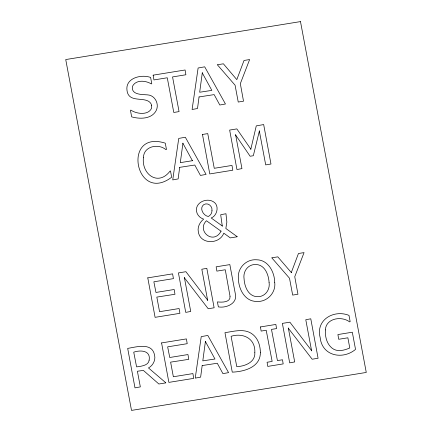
<?xml version="1.0" encoding="UTF-8"?>
<svg xmlns="http://www.w3.org/2000/svg" width="432" height="432" viewBox="0 0 432 432"><rect width="100%" height="100%" fill="white"/><g stroke="black" fill="none" stroke-linecap="round" stroke-linejoin="round"><path stroke-width="0.65" d="M182.936 143.122L180.306 162.653L192.548 160.672M202.306 72.706L199.676 92.237L211.847 90.385L202.235 72.835M205.432 341.329L202.802 360.866L214.969 359.014L205.357 341.458M250.798 149.332L256.268 125.885L263.671 124.567L270.977 164.03L265.696 164.884L259.34 130.993M259.411 130.864L253.319 155.725L250.117 156.244L235.526 134.843M291.238 272.678L298.453 253.508L304.052 252.607L294.754 276.701L297.945 294.235L292.664 295.088L289.505 278.235L271.874 257.926M217.517 64.746L223.387 63.801L236.812 79.628L244.026 60.464L249.626 59.557L240.327 83.651L243.518 101.191L238.237 102.044L235.078 85.19L217.447 64.876M221.108 231.066C213.527 245.565 196.247 230.78 206.431 220.736L221.033 231.196M237.114 236.79L230.283 237.892L223.787 233.145C219.694 244.534 200.259 244.728 198.337 231.925C197.267 227.038 199.843 222.145 203.623 219.143C200.329 218.149 197.078 215.104 196.544 211.367C195.021 202.651 206.285 197.586 213.1 201.566C219.856 205.108 217.253 215.86 211.178 217.976L222.356 226.022M271.944 257.796L277.814 256.846L291.308 272.549M165.731 382.898L158.879 384.005L143.359 370.402L137.403 371.245L140.335 386.883L134.984 387.866L127.683 348.403C136.312 346.982 152.107 342.112 154.537 355.055C155.936 360.202 152.674 365.882 148.462 367.934L165.802 382.768M237.184 236.66L225.839 228.479L226.854 222.097L225.963 213.732L220.687 214.704L222.286 226.147M288.252 328.136L312.163 359.219L318.082 358.263L310.781 318.8L305.775 319.729L311.612 350.87M184.302 277.663L208.208 308.745L214.126 307.789L206.825 268.326L201.82 269.249L207.657 300.397M311.683 350.746L289.872 322.18L282.377 323.39L289.683 362.853L294.689 361.93L288.328 328.012M207.733 300.267L185.917 271.706L178.427 272.916L185.728 312.379L190.733 311.456L184.372 277.533M250.873 149.202L236.844 128.903L229.646 130.07L236.947 169.533L241.952 168.61L235.597 134.714M182.866 143.246L192.478 160.801M269.082 282.404C270.292 289.845 264.946 297.248 256.948 296.676C248.168 296.158 244.463 286.4 244.069 278.84C242.827 271.334 248.146 263.893 256.241 264.524C265.054 264.978 268.623 274.892 269.082 282.404M151.675 105.343L151.616 108.103C148.581 115.506 136.679 114.118 130.88 110.111L130.432 110.3L131.657 116.851C139.849 119.221 151.632 119.221 156.173 110.587C159.5 104.02 155.002 95.094 147.334 94.851C141.485 94.462 130.896 94.792 132.484 86.319C135.886 79.439 145.681 80.46 151.308 83.9L151.783 83.705L150.606 77.441C141.307 74.029 125.194 77.976 126.997 90.358C128.655 104.906 148.252 94.381 151.675 105.343M143.494 157.253C141.086 173.977 158.155 186.905 170.095 171.05L170.494 170.986L171.666 177.223C135.432 204.66 121.435 129.233 165.278 143.17L166.466 149.483L165.964 149.683C158.296 143.095 143.716 146.362 143.494 157.253M325.393 329.902C324.929 337.09 327.121 345.519 333.796 349.288C338.861 351.977 345.335 349.936 349.78 347.965L347.873 337.797L338.699 339.282L337.91 334.557L352.312 332.224L355.531 349.396C342.803 360.088 322.067 356.108 320.171 337.619C315.446 319.918 333.779 309.285 348.986 315.371L350.168 321.683L349.645 321.889C341.35 315.652 325.922 318.346 325.393 329.902M274.714 282.312C276.14 292.831 267.003 302.314 256.473 301.439C244.863 301.374 238.594 289.094 238.415 278.807C237.049 268.31 246.159 258.876 256.673 259.783C268.234 259.88 274.531 272.036 274.714 282.312M230.035 296.287C230.666 302.535 221.735 302.443 217.42 301.892L218.354 306.887C226.336 308.313 237.827 303.475 235.3 293.717L229.84 264.605L216.157 266.814L216.869 271.118L225.272 269.762L230.035 296.287M254.826 352.528C255.517 362.216 245.079 366.282 236.774 366.665L231.088 336.312C242.757 332.548 255.577 338.294 254.826 352.528M179.68 167.351L178.141 178.924L172.735 179.917L178.745 138.418L185.323 137.236L206.086 174.404L200.437 175.435L194.778 165.029L179.68 167.351M199.049 96.941L197.51 108.513L192.1 109.501L198.115 68.002L204.692 66.82L225.455 103.993L219.807 105.019L214.148 94.613L199.049 96.941M202.171 365.564L200.632 377.136L195.226 378.13L201.236 336.625L207.814 335.448L228.577 372.616L222.934 373.648L217.274 363.242L202.171 365.564M260.377 352.534C260.485 367.281 244.145 371.687 232.265 372.141L224.964 332.672C234.02 331.376 244.76 327.991 252.758 334.406C258.201 338.731 260.312 345.816 260.377 352.534M211.977 210.724C211.874 213.338 210.665 215.158 208.321 216.508C203.04 215.59 199.163 207.981 203.731 204.655C207.873 202.046 212.695 206.231 211.977 210.724M149.143 360.158C148.694 365.396 141.399 366.277 136.588 366.887L133.731 352.166C140.465 349.871 150.979 350.352 149.143 360.158M153.144 75.157L153.943 79.931L167.276 77.776L173.783 112.46L179.064 111.607L172.557 76.923L185.89 74.768L185.09 69.989L153.144 75.157M202.473 134.465L209.774 173.929L232.789 170.208L231.989 165.429L214.256 168.296L207.749 133.612L202.473 134.465M147.782 277.868L155.088 317.336L179.912 313.319L179.113 308.54L159.57 311.704L156.827 297.092L174.971 294.278L174.172 289.499L155.957 292.442L153.862 281.794L173.41 278.635L172.611 273.856L147.782 277.868M161.573 342.922L168.88 382.385L193.703 378.373L192.904 373.594L173.356 376.758L170.618 362.146L188.762 359.332L187.963 354.553L169.749 357.496L167.654 346.847L187.202 343.688L186.403 338.909L161.573 342.922M260.458 326.938L261.139 331.079L266.204 330.259L272.144 361.438L267.079 362.254L267.759 366.401L283.176 363.906L282.496 359.764L277.425 360.585L271.485 329.405L276.55 328.59L275.87 324.443L260.458 326.938M300.488 21.6L65.729 59.557L131.512 410.4L366.271 372.443L300.488 21.6"/></g></svg>
